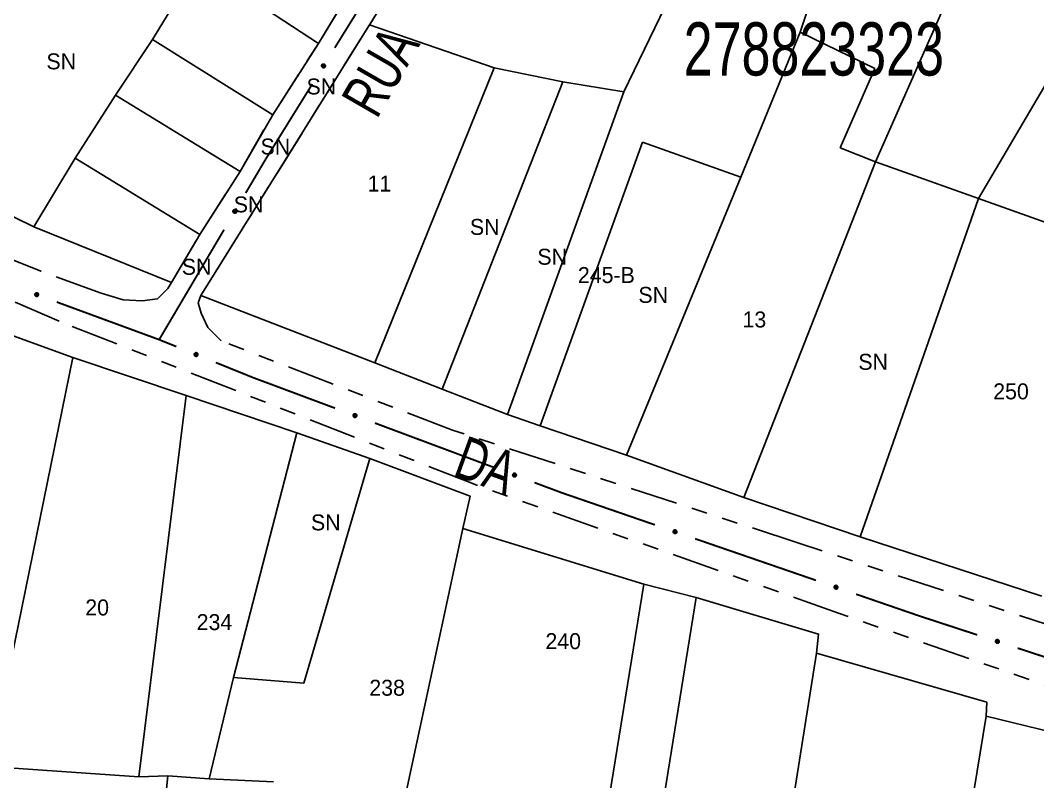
# Model space of a CAD drawing. Extents: x 205454 to 206599, y 4874260 to 4875179.
# Drawn here: x 205836.1 to 205931.7, y 4874608.8 to 4874680.3 of the extents above; entities that cross this region are included whole.
import ezdxf
from ezdxf.enums import TextEntityAlignment as Align

# ---------------------------------------------------------------- set-up
doc = ezdxf.new("R2010")
doc.units = 0
doc.header["$LTSCALE"] = 1.5
doc.header["$MEASUREMENT"] = 0
doc.linetypes.add('TRACO_25', pattern=[8, 3, -1, 1, -1, 1, -1])
for name, color, linetype in [('CD_MALHA_LOTES', 7, 'CONTINUOUS'), ('CD_TXT_QUADRA', 255, 'CONTINUOUS'), ('RU-QUADRA', 210, 'CONTINUOUS'), ('SV-EIXO-RUA-N-PAV', 6, 'CONTINUOUS'), ('SV-RUA-NAO-PAV', 7, 'CONTINUOUS'), ('SV-TXT-RUA-N-PAV', 7, 'CONTINUOUS'), ('Th_NmrPort', 7, 'CONTINUOUS')]:
    doc.layers.add(name, color=color, linetype=linetype)
doc.styles.add('ARIAL', font='ARIAL.SHX')

msp = doc.modelspace()

# ---------------------------------------------------------------- linework, layer by layer
at = {"layer": 'CD_MALHA_LOTES', "linetype": 'Continuous', "flags": 128}
for points in [[(205874.815702, 4874695.861015), (205864.071669, 4874678.158941)], [(205868.881271, 4874679.916927), (205878.749331, 4874695.628311)], [(205916.432801, 4874667.037766), (205927.880944, 4874692.974965)], [(205892.761381, 4874673.596598), (205899.08171, 4874686.624823)], [(205848.467239, 4874678.517076), (205852.764853, 4874685.577441)], [(205864.071669, 4874678.158941), (205852.764853, 4874685.577441)], [(205926.092172, 4874663.579473), (205939.001145, 4874685.55156)], [(205909.337338, 4874679.201418), (205910.172098, 4874681.646074)], [(205868.881271, 4874679.916927), (205853.020823, 4874654.486547)], [(205880.597729, 4874675.862377), (205868.881271, 4874679.916927)], [(205903.762331, 4874665.606749), (205909.337338, 4874679.201418)], [(205916.373176, 4874675.802751), (205909.337338, 4874679.201418)], [(205844.988219, 4874673.298545), (205848.467239, 4874678.517076)], [(205859.774055, 4874671.456711), (205848.467239, 4874678.517076)], [(205864.071669, 4874678.158941), (205859.774055, 4874671.456711)], [(205869.358277, 4874648.166219), (205880.597729, 4874675.862377)], [(205880.597729, 4874675.862377), (205887.03731, 4874674.55061)], [(205913.09376, 4874668.349533), (205916.373176, 4874675.802751)], [(205875.708418, 4874645.69175), (205887.03731, 4874674.55061)], [(205887.03731, 4874674.55061), (205892.761381, 4874673.596598)], [(205841.202226, 4874667.363746), (205844.988219, 4874673.298545)], [(205856.704332, 4874666.135856), (205844.988219, 4874673.298545)], [(205881.84987, 4874643.30672), (205892.761381, 4874673.596598)], [(205859.774055, 4874671.456711), (205856.704332, 4874666.135856)], [(205884.920596, 4874642.233457), (205894.52034, 4874668.886165)], [(205894.52034, 4874668.886165), (205903.762331, 4874665.606749)], [(205916.432801, 4874667.037766), (205913.09376, 4874668.349533)], [(205837.31391, 4874660.917326), (205841.202226, 4874667.363746)], [(205852.918339, 4874660.201057), (205841.202226, 4874667.363746)], [(205837.31391, 4874660.917326), (205826.262904, 4874666.340505)], [(205904.060459, 4874635.495748), (205916.432801, 4874667.037766)], [(205926.092172, 4874663.579473), (205916.432801, 4874667.037766)], [(205856.704332, 4874666.135856), (205852.918339, 4874660.201057)], [(205893.029697, 4874639.490673), (205903.762331, 4874665.606749)], [(205914.971971, 4874631.798952), (205926.092172, 4874663.579473)], [(205934.290711, 4874660.687625), (205926.092172, 4874663.579473)], [(205850.257912, 4874655.698796), (205837.31391, 4874660.917326)], [(205852.918339, 4874660.201057), (205850.257912, 4874655.698796)], [(205853.020823, 4874654.486547), (205869.358277, 4874648.166219)], [(205835.024484, 4874650.802379), (205840.980833, 4874648.667733)], [(205833.130846, 4874610.244113), (205840.980833, 4874648.667733)], [(205840.980833, 4874648.667733), (205851.654061, 4874645.087038)], [(205875.708418, 4874645.69175), (205869.358277, 4874648.166219)], [(205881.84987, 4874643.30672), (205875.708418, 4874645.69175)], [(205847.178191, 4874609.28008), (205851.654061, 4874645.087038)], [(205851.654061, 4874645.087038), (205862.051851, 4874641.575201)], [(205884.920596, 4874642.233457), (205881.84987, 4874643.30672)], [(205856.095501, 4874618.610547), (205862.051851, 4874641.575201)], [(205862.051851, 4874641.575201), (205868.903374, 4874639.165118)], [(205893.029697, 4874639.490673), (205884.920596, 4874642.233457)], [(205904.060459, 4874635.495748), (205893.029697, 4874639.490673)], [(205868.903374, 4874639.165118), (205862.706016, 4874618.05967)], [(205868.903374, 4874639.165118), (205878.337131, 4874635.618852)], [(205878.337131, 4874635.618852), (205877.648535, 4874632.589032)], [(205914.971971, 4874631.798952), (205904.060459, 4874635.495748)], [(205872.243062, 4874607.558592), (205877.648535, 4874632.589032)], [(205877.648535, 4874632.589032), (205894.65684, 4874627.355708)], [(205932.054746, 4874626.223945), (205914.971971, 4874631.798952)], [(205890.628557, 4874602.462986), (205894.65684, 4874627.355708)], [(205894.65684, 4874627.355708), (205899.580297, 4874626.116236)], [(205885.188654, 4874536.977569), (205899.580297, 4874626.116236)], [(205899.580297, 4874626.116236), (205911.079839, 4874622.673259)], [(205911.079839, 4874622.673259), (205910.87326, 4874620.882911)], [(205897.376792, 4874535.944676), (205910.87326, 4874620.882911)], [(205910.87326, 4874620.882911), (205926.883102, 4874616.269323)], [(205853.788707, 4874609.073501), (205856.095501, 4874618.610547)], [(205862.706016, 4874618.05967), (205856.095501, 4874618.610547)], [(205926.883102, 4874616.269323), (205926.814243, 4874614.960991)], [(205913.662072, 4874534.636345), (205926.814243, 4874614.960991)], [(205926.814243, 4874614.960991), (205939.174529, 4874611.965602)], [(205847.178191, 4874609.28008), (205833.130846, 4874610.244113)], [(205849.932573, 4874609.348939), (205847.178191, 4874609.28008)], [(205847.866787, 4874589.104236), (205849.932573, 4874609.348939)], [(205849.932573, 4874609.348939), (205853.788707, 4874609.073501)], [(205859.848346, 4874608.798063), (205853.788707, 4874609.073501)]]:
    msp.add_lwpolyline(points, dxfattribs=at)
at = {"layer": 'RU-QUADRA', "linetype": 'Continuous', "flags": 128}
for points in [[(205898.350251, 4874761.092646), (205906.791992, 4874755.925278), (205903.210647, 4874747.943996), (205899.015358, 4874740.065038), (205895.536338, 4874731.93027), (205892.773586, 4874724.97223), (205887.964352, 4874717.093272), (205885.66206, 4874713.460765), (205883.103956, 4874709.265476), (205878.294722, 4874701.693491), (205874.815702, 4874695.861015), (205864.071669, 4874678.158941), (205859.774055, 4874671.456711), (205856.704332, 4874666.135856), (205852.918339, 4874660.201057), (205850.257912, 4874655.698796), (205837.31391, 4874660.917326), (205826.262904, 4874666.340505)], [(205932.054746, 4874626.223945), (205914.971971, 4874631.798952), (205904.060459, 4874635.495748), (205893.029697, 4874639.490673), (205884.920596, 4874642.233457), (205881.84987, 4874643.30672), (205875.708418, 4874645.69175), (205869.358277, 4874648.166219), (205853.020823, 4874654.486547), (205868.881271, 4874679.916927), (205878.749331, 4874695.628311)], [(205958.386339, 4874607.76517), (205947.575392, 4874610.037535), (205939.174529, 4874611.965602), (205926.814243, 4874614.960991), (205926.883102, 4874616.269323), (205910.87326, 4874620.882911), (205911.079839, 4874622.673259), (205899.580297, 4874626.116236), (205894.65684, 4874627.355708), (205877.648535, 4874632.589032), (205878.337131, 4874635.618852), (205868.903374, 4874639.165118), (205862.051851, 4874641.575201), (205851.654061, 4874645.087038), (205840.980833, 4874648.667733), (205835.024484, 4874650.802379)]]:
    msp.add_lwpolyline(points, dxfattribs=at)
at = {"layer": 'SV-EIXO-RUA-N-PAV', "const_width": 0.18}
for points in [[(205865.608163, 4874677.743622), (205871.936518, 4874687.939304)], [(205859.088508, 4874667.239733), (205863.498712, 4874674.345061)], [(205858.764466, 4874666.691022), (205859.088508, 4874667.239733)], [(205857.238963, 4874664.107837), (205858.764466, 4874666.691022)], [(205849.10295, 4874650.330853), (205855.20496, 4874660.663591)], [(205839.4746, 4874653.867783), (205848.861303, 4874650.419621)], [(205848.861303, 4874650.419621), (205849.10295, 4874650.330853)], [(205849.10295, 4874650.330853), (205850.718836, 4874649.678593)], [(205854.42805, 4874648.181351), (205857.20996, 4874647.058419)], [(205857.20996, 4874647.058419), (205857.948031, 4874646.760493)], [(205857.948031, 4874646.760493), (205865.63508, 4874643.894136)], [(205869.383, 4874642.496606), (205880.626763, 4874638.304017)], [(205884.374684, 4874636.906487), (205886.248644, 4874636.207722)], [(205886.248644, 4874636.207722), (205886.959733, 4874635.942571)], [(205886.959733, 4874635.942571), (205895.697364, 4874632.934009)], [(205899.479445, 4874631.631754), (205910.825686, 4874627.72499)], [(205914.607766, 4874626.422735), (205920.280887, 4874624.469353)], [(205920.280887, 4874624.469353), (205920.519879, 4874624.387063)], [(205920.519879, 4874624.387063), (205925.982406, 4874622.600576)], [(205929.784252, 4874621.357205), (205941.189788, 4874617.627092)]]:
    msp.add_lwpolyline(points, dxfattribs=at)
at = {"layer": 'SV-EIXO-RUA-N-PAV'}
for points in [[(205864.384137, 4874675.980317), (205864.372318, 4874676.027776), (205864.371865, 4874676.070981), (205864.381859, 4874676.107126), (205864.399018, 4874676.136763), (205864.419988, 4874676.165105), (205864.447435, 4874676.189016), (205864.483776, 4874676.208807), (205864.5313, 4874676.220997), (205864.575591, 4874676.218553), (205864.61155, 4874676.210651), (205864.643484, 4874676.194537), (205864.670676, 4874676.173705), (205864.694571, 4874676.144373), (205864.714267, 4874676.107349), (205864.725369, 4874676.059265), (205864.725523, 4874676.016904), (205864.714938, 4874675.982198), (205864.698535, 4874675.950196), (205864.67678, 4874675.921517), (205864.649702, 4874675.898201), (205864.612389, 4874675.878437), (205864.564785, 4874675.868109), (205864.522537, 4874675.867473), (205864.487691, 4874675.877567), (205864.456549, 4874675.894425), (205864.427865, 4874675.915112), (205864.402681, 4874675.941702), (205864.384137, 4874675.980317)], [(205856.054114, 4874662.317972), (205856.041251, 4874662.365159), (205856.039845, 4874662.408344), (205856.04904, 4874662.4447), (205856.065542, 4874662.474708), (205856.085882, 4874662.503506), (205856.112794, 4874662.528017), (205856.14869, 4874662.548604), (205856.195935, 4874662.561839), (205856.240268, 4874662.560371), (205856.276393, 4874662.553264), (205856.308675, 4874662.537859), (205856.33632, 4874662.517631), (205856.360855, 4874662.488833), (205856.381363, 4874662.452253), (205856.393522, 4874662.404425), (205856.39461, 4874662.362078), (205856.384793, 4874662.327146), (205856.3691, 4874662.294791), (205856.347982, 4874662.265639), (205856.321425, 4874662.241732), (205856.284557, 4874662.22115), (205856.237192, 4874662.209774), (205856.194968, 4874662.208207), (205856.159908, 4874662.217531), (205856.128402, 4874662.233698), (205856.099269, 4874662.253748), (205856.073505, 4874662.279775), (205856.054114, 4874662.317972)], [(205837.500349, 4874654.710288), (205837.544441, 4874654.731452), (205837.586664, 4874654.740626), (205837.624082, 4874654.738141), (205837.656574, 4874654.727323), (205837.68857, 4874654.712513), (205837.717533, 4874654.690463), (205837.744258, 4874654.65887), (205837.765799, 4874654.614789), (205837.772354, 4874654.570918), (205837.771881, 4874654.534104), (205837.762552, 4874654.499573), (205837.747643, 4874654.468732), (205837.723745, 4874654.439404), (205837.691464, 4874654.412633), (205837.646614, 4874654.392045), (205837.605158, 4874654.383336), (205837.569029, 4874654.386689), (205837.534373, 4874654.396288), (205837.50189, 4874654.4118), (205837.473584, 4874654.433608), (205837.446688, 4874654.466158), (205837.426955, 4874654.510694), (205837.417796, 4874654.551942), (205837.420641, 4874654.588109), (205837.430859, 4874654.622015), (205837.445324, 4874654.654287), (205837.466277, 4874654.684324), (205837.500349, 4874654.710288)], [(205852.481412, 4874649.085831), (205852.52615, 4874649.105591), (205852.568642, 4874649.113426), (205852.605963, 4874649.10976), (205852.638097, 4874649.097921), (205852.669609, 4874649.082106), (205852.697861, 4874649.059153), (205852.723574, 4874649.026731), (205852.743711, 4874648.981991), (205852.748876, 4874648.937935), (205852.74724, 4874648.901153), (205852.736824, 4874648.866935), (205852.720948, 4874648.836581), (205852.696134, 4874648.808022), (205852.663024, 4874648.782285), (205852.617546, 4874648.763125), (205852.575836, 4874648.75573), (205852.53983, 4874648.760224), (205852.505495, 4874648.770913), (205852.473518, 4874648.787444), (205852.445915, 4874648.810136), (205852.420062, 4874648.84352), (205852.401746, 4874648.888657), (205852.393895, 4874648.930174), (205852.397882, 4874648.966233), (205852.409167, 4874648.999799), (205852.424644, 4874649.031597), (205852.446536, 4874649.060957), (205852.481412, 4874649.085831)], [(205867.412874, 4874643.348714), (205867.457069, 4874643.369664), (205867.499336, 4874643.378631), (205867.536741, 4874643.375964), (205867.569181, 4874643.364989), (205867.601104, 4874643.350023), (205867.629959, 4874643.327832), (205867.656531, 4874643.29611), (205867.677857, 4874643.251924), (205867.684198, 4874643.208022), (205867.683545, 4874643.17121), (205867.674048, 4874643.136725), (205867.65899, 4874643.105957), (205867.634949, 4874643.076746), (205867.602538, 4874643.050132), (205867.557588, 4874643.029763), (205867.516091, 4874643.021256), (205867.479978, 4874643.024785), (205867.44537, 4874643.034552), (205867.412962, 4874643.050223), (205867.384762, 4874643.072168), (205867.358026, 4874643.104849), (205867.338509, 4874643.14948), (205867.329551, 4874643.190772), (205867.332573, 4874643.226925), (205867.342956, 4874643.260781), (205867.357578, 4874643.292982), (205867.378676, 4874643.322917), (205867.412874, 4874643.348714)], [(205882.404558, 4874637.758595), (205882.448752, 4874637.779544), (205882.491019, 4874637.788512), (205882.528424, 4874637.785845), (205882.560864, 4874637.77487), (205882.592787, 4874637.759903), (205882.621643, 4874637.737713), (205882.648214, 4874637.70599), (205882.66954, 4874637.661805), (205882.675881, 4874637.617903), (205882.675228, 4874637.581091), (205882.665731, 4874637.546606), (205882.650673, 4874637.515838), (205882.626632, 4874637.486627), (205882.594221, 4874637.460013), (205882.549272, 4874637.439644), (205882.507774, 4874637.431136), (205882.471661, 4874637.434666), (205882.437053, 4874637.444433), (205882.404645, 4874637.460103), (205882.376446, 4874637.482049), (205882.349709, 4874637.51473), (205882.330192, 4874637.559361), (205882.321235, 4874637.600653), (205882.324256, 4874637.636806), (205882.334639, 4874637.670662), (205882.349261, 4874637.702862), (205882.370359, 4874637.732797), (205882.404558, 4874637.758595)], [(205897.48839, 4874632.433742), (205897.53204, 4874632.455803), (205897.574066, 4874632.465837), (205897.611527, 4874632.464118), (205897.644234, 4874632.453967), (205897.676526, 4874632.439813), (205897.705934, 4874632.41836), (205897.733299, 4874632.387319), (205897.755736, 4874632.343688), (205897.763186, 4874632.29996), (205897.763465, 4874632.263143), (205897.754844, 4874632.228429), (205897.740568, 4874632.19729), (205897.717274, 4874632.16748), (205897.685547, 4874632.140055), (205897.641127, 4874632.118555), (205897.599858, 4874632.109), (205897.563668, 4874632.111615), (205897.528823, 4874632.120503), (205897.49603, 4874632.135348), (205897.467284, 4874632.156573), (205897.439729, 4874632.188567), (205897.419089, 4874632.232691), (205897.409089, 4874632.273743), (205897.411195, 4874632.30996), (205897.420718, 4874632.344068), (205897.434521, 4874632.376628), (205897.454855, 4874632.407088), (205897.48839, 4874632.433742)], [(205912.616711, 4874627.224723), (205912.660362, 4874627.246784), (205912.702388, 4874627.256818), (205912.739849, 4874627.255098), (205912.772556, 4874627.244947), (205912.804847, 4874627.230793), (205912.834255, 4874627.20934), (205912.861621, 4874627.1783), (205912.884058, 4874627.134668), (205912.891508, 4874627.090941), (205912.891787, 4874627.054124), (205912.883165, 4874627.01941), (205912.86889, 4874626.988271), (205912.845596, 4874626.95846), (205912.813869, 4874626.931035), (205912.769449, 4874626.909536), (205912.72818, 4874626.899981), (205912.69199, 4874626.902595), (205912.657145, 4874626.911484), (205912.624351, 4874626.926329), (205912.595605, 4874626.947554), (205912.56805, 4874626.979548), (205912.547411, 4874627.023671), (205912.537411, 4874627.064723), (205912.539517, 4874627.100941), (205912.54904, 4874627.135049), (205912.562842, 4874627.167609), (205912.583177, 4874627.198068), (205912.616711, 4874627.224723)], [(205927.780984, 4874622.12818), (205927.824286, 4874622.150916), (205927.866152, 4874622.161601), (205927.903635, 4874622.160464), (205927.936496, 4874622.150821), (205927.969003, 4874622.137171), (205927.99874, 4874622.116177), (205928.026584, 4874622.085565), (205928.049697, 4874622.042287), (205928.057824, 4874621.99868), (205928.058675, 4874621.961873), (205928.050594, 4874621.927029), (205928.036803, 4874621.895672), (205928.013975, 4874621.865503), (205927.982678, 4874621.837589), (205927.938597, 4874621.815402), (205927.897482, 4874621.805207), (205927.861255, 4874621.80726), (205927.826276, 4874621.815606), (205927.793256, 4874621.82994), (205927.764184, 4874621.850716), (205927.736136, 4874621.882279), (205927.714814, 4874621.926076), (205927.704178, 4874621.966968), (205927.705721, 4874622.003214), (205927.714713, 4874622.037465), (205927.728008, 4874622.070236), (205927.747867, 4874622.101008), (205927.780984, 4874622.12818)]]:
    msp.add_lwpolyline(points, close=True, dxfattribs=at)
for points in [[(205864.371865, 4874676.070981), (205864.419988, 4874676.165105)], [(205864.371953, 4874676.052404), (205864.429881, 4874676.169019)], [(205864.372318, 4874676.027776), (205864.447435, 4874676.189016)], [(205864.37875, 4874676.00643), (205864.462063, 4874676.192406)], [(205864.384137, 4874675.980317), (205864.483776, 4874676.208807)], [(205864.39538, 4874675.960775), (205864.507278, 4874676.210916)], [(205864.402681, 4874675.941702), (205864.5313, 4874676.220997)], [(205864.417888, 4874675.932351), (205864.550654, 4874676.216113)], [(205864.427865, 4874675.915112), (205864.575591, 4874676.218553)], [(205864.443274, 4874675.908565), (205864.589432, 4874676.211316)], [(205864.456549, 4874675.894425), (205864.61155, 4874676.210651)], [(205864.473857, 4874675.887976), (205864.62881, 4874676.199722)], [(205864.487691, 4874675.877567), (205864.643484, 4874676.194537)], [(205864.507598, 4874675.875063), (205864.655915, 4874676.181292)], [(205864.522537, 4874675.867473), (205864.670676, 4874676.173705)], [(205864.545656, 4874675.869107), (205864.681021, 4874676.154467)], [(205864.564785, 4874675.868109), (205864.694571, 4874676.144373)], [(205864.589312, 4874675.877342), (205864.703249, 4874676.123005)], [(205864.612389, 4874675.878437), (205864.714267, 4874676.107349)], [(205864.631928, 4874675.894253), (205864.716121, 4874676.076471)], [(205864.649702, 4874675.898201), (205864.725369, 4874676.059265)], [(205864.66499, 4874675.913882), (205864.722478, 4874676.032375)], [(205864.67678, 4874675.921517), (205864.725523, 4874676.016904)], [(205856.039845, 4874662.408344), (205856.085882, 4874662.503506)], [(205856.040344, 4874662.389773), (205856.095686, 4874662.507637)], [(205856.041251, 4874662.365159), (205856.112794, 4874662.528017)], [(205856.048152, 4874662.34396), (205856.127345, 4874662.531728)], [(205856.054114, 4874662.317972), (205856.14869, 4874662.548604)], [(205856.065785, 4874662.298683), (205856.17214, 4874662.55123)], [(205856.073505, 4874662.279775), (205856.195935, 4874662.561839)], [(205856.088914, 4874662.270762), (205856.215391, 4874662.557382)], [(205856.099269, 4874662.253748), (205856.240268, 4874662.560371)], [(205856.114818, 4874662.247541), (205856.254266, 4874662.553441)], [(205856.128402, 4874662.233698), (205856.276393, 4874662.553264)], [(205856.145848, 4874662.227632), (205856.29389, 4874662.542719)], [(205856.159908, 4874662.217531), (205856.308675, 4874662.537859)], [(205856.179865, 4874662.215466), (205856.321394, 4874662.524891)], [(205856.194968, 4874662.208207), (205856.33632, 4874662.517631)], [(205856.218046, 4874662.21035), (205856.347086, 4874662.498626)], [(205856.237192, 4874662.209774), (205856.360855, 4874662.488833)], [(205856.26151, 4874662.219546), (205856.370002, 4874662.467662)], [(205856.284557, 4874662.22115), (205856.381363, 4874662.452253)], [(205856.303743, 4874662.237392), (205856.383897, 4874662.421423)], [(205856.321425, 4874662.241732), (205856.393522, 4874662.404425)], [(205856.336363, 4874662.257745), (205856.391224, 4874662.377478)], [(205856.347982, 4874662.265639), (205856.39461, 4874662.362078)], [(205837.524834, 4874654.72084), (205837.723808, 4874654.676822)], [(205837.544441, 4874654.731452), (205837.717533, 4874654.690463)], [(205837.568487, 4874654.736785), (205837.694401, 4874654.703614)], [(205837.586664, 4874654.740626), (205837.68857, 4874654.712513)], [(205837.417796, 4874654.551942), (205837.747643, 4874654.468732)], [(205837.420641, 4874654.588109), (205837.762552, 4874654.499573)], [(205837.422211, 4874654.568107), (205837.752092, 4874654.484722)], [(205837.424067, 4874654.52963), (205837.730893, 4874654.454714)], [(205837.426955, 4874654.510694), (205837.723745, 4874654.439404)], [(205837.42804, 4874654.603761), (205837.764665, 4874654.514992)], [(205837.430859, 4874654.622015), (205837.771881, 4874654.534104)], [(205837.440953, 4874654.488538), (205837.70457, 4874654.426588)], [(205837.442025, 4874654.637873), (205837.768063, 4874654.5559)], [(205837.445324, 4874654.654287), (205837.772354, 4874654.570918)], [(205837.446688, 4874654.466158), (205837.691464, 4874654.412633)], [(205837.460192, 4874654.667542), (205837.764926, 4874654.594848)], [(205837.466125, 4874654.450218), (205837.661597, 4874654.404578)], [(205837.466277, 4874654.684324), (205837.765799, 4874654.614789)], [(205837.473584, 4874654.433608), (205837.646614, 4874654.392045)], [(205837.483482, 4874654.695328), (205837.751072, 4874654.636279)], [(205837.49203, 4874654.421804), (205837.619695, 4874654.389444)], [(205837.500349, 4874654.710288), (205837.744258, 4874654.65887)], [(205837.50189, 4874654.4118), (205837.605158, 4874654.383336)], [(205852.405772, 4874648.981643), (205852.739423, 4874648.882279)], [(205852.409167, 4874648.999799), (205852.74724, 4874648.901153)], [(205852.420828, 4874649.015296), (205852.744112, 4874648.92306)], [(205852.424644, 4874649.031597), (205852.748876, 4874648.937935)], [(205852.439923, 4874649.044376), (205852.742208, 4874648.962087)], [(205852.446536, 4874649.060957), (205852.743711, 4874648.981991)], [(205852.46408, 4874649.071412), (205852.72967, 4874649.003936)], [(205852.481412, 4874649.085831), (205852.723574, 4874649.026731)], [(205852.506218, 4874649.095604), (205852.703702, 4874649.045319)], [(205852.52615, 4874649.105591), (205852.697861, 4874649.059153)], [(205852.550354, 4874649.110162), (205852.675156, 4874649.073028)], [(205852.568642, 4874649.113426), (205852.669609, 4874649.082106)], [(205852.393895, 4874648.930174), (205852.720948, 4874648.836581)], [(205852.397882, 4874648.966233), (205852.736824, 4874648.866935)], [(205852.398819, 4874648.946191), (205852.7259, 4874648.852422)], [(205852.399458, 4874648.907674), (205852.703763, 4874648.823099)], [(205852.401746, 4874648.888657), (205852.696134, 4874648.808022)], [(205852.415037, 4874648.86607), (205852.676564, 4874648.795819)], [(205852.420062, 4874648.84352), (205852.663024, 4874648.782285)], [(205852.438986, 4874648.826973), (205852.632917, 4874648.775178)], [(205852.445915, 4874648.810136), (205852.617546, 4874648.763125)], [(205852.463979, 4874648.797755), (205852.590558, 4874648.761375)], [(205852.473518, 4874648.787444), (205852.575836, 4874648.75573)], [(205867.342956, 4874643.260781), (205867.683545, 4874643.17121)], [(205867.354198, 4874643.276584), (205867.679833, 4874643.193025)], [(205867.357578, 4874643.292982), (205867.684198, 4874643.208022)], [(205867.372509, 4874643.306164), (205867.676886, 4874643.231988)], [(205867.378676, 4874643.322917), (205867.677857, 4874643.251924)], [(205867.395935, 4874643.333837), (205867.663234, 4874643.273486)], [(205867.412874, 4874643.348714), (205867.656531, 4874643.29611)], [(205867.437411, 4874643.359147), (205867.636168, 4874643.31416)], [(205867.457069, 4874643.369664), (205867.629959, 4874643.327832)], [(205867.481141, 4874643.37488), (205867.606892, 4874643.341096)], [(205867.499336, 4874643.378631), (205867.601104, 4874643.350023)], [(205867.329551, 4874643.190772), (205867.65899, 4874643.105957)], [(205867.332573, 4874643.226925), (205867.674048, 4874643.136725)], [(205867.334045, 4874643.206915), (205867.663516, 4874643.121926)], [(205867.335714, 4874643.168429), (205867.642171, 4874643.092021)], [(205867.338509, 4874643.14948), (205867.634949, 4874643.076746)], [(205867.340048, 4874643.242541), (205867.676236, 4874643.152134)], [(205867.3524, 4874643.127256), (205867.615712, 4874643.064023)], [(205867.358026, 4874643.104849), (205867.602538, 4874643.050132)], [(205867.377385, 4874643.088814), (205867.572632, 4874643.042223)], [(205867.384762, 4874643.072168), (205867.557588, 4874643.029763)], [(205867.403151, 4874643.060274), (205867.530657, 4874643.027293)], [(205867.412962, 4874643.050223), (205867.516091, 4874643.021256)], [(205882.321235, 4874637.600653), (205882.650673, 4874637.515838)], [(205882.324256, 4874637.636806), (205882.665731, 4874637.546606)], [(205882.325728, 4874637.616796), (205882.655199, 4874637.531806)], [(205882.327397, 4874637.57831), (205882.633854, 4874637.501902)], [(205882.330192, 4874637.559361), (205882.626632, 4874637.486627)], [(205882.331731, 4874637.652422), (205882.667919, 4874637.562014)], [(205882.334639, 4874637.670662), (205882.675228, 4874637.581091)], [(205882.344083, 4874637.537137), (205882.607395, 4874637.473904)], [(205882.345881, 4874637.686465), (205882.671517, 4874637.602906)], [(205882.349261, 4874637.702862), (205882.675881, 4874637.617903)], [(205882.349709, 4874637.51473), (205882.594221, 4874637.460013)], [(205882.364193, 4874637.716045), (205882.66857, 4874637.641868)], [(205882.370359, 4874637.732797), (205882.66954, 4874637.661805)], [(205882.387618, 4874637.743717), (205882.654917, 4874637.683366)], [(205882.404558, 4874637.758595), (205882.648214, 4874637.70599)], [(205882.429094, 4874637.769028), (205882.627852, 4874637.724041)], [(205882.448752, 4874637.779544), (205882.621643, 4874637.737713)], [(205882.472824, 4874637.78476), (205882.598575, 4874637.750977)], [(205882.491019, 4874637.788512), (205882.592787, 4874637.759903)], [(205882.369068, 4874637.498695), (205882.564315, 4874637.452104)], [(205882.376446, 4874637.482049), (205882.549272, 4874637.439644)], [(205882.394834, 4874637.470155), (205882.52234, 4874637.437173)], [(205882.404645, 4874637.460103), (205882.507774, 4874637.431136)], [(205897.409089, 4874632.273743), (205897.740568, 4874632.19729)], [(205897.411195, 4874632.30996), (205897.754844, 4874632.228429)], [(205897.413173, 4874632.289994), (205897.744689, 4874632.213368)], [(205897.415815, 4874632.251563), (205897.724108, 4874632.182933)], [(205897.418273, 4874632.32576), (205897.756641, 4874632.243888)], [(205897.419089, 4874632.232691), (205897.717274, 4874632.16748)], [(205897.420718, 4874632.344068), (205897.763465, 4874632.263143)], [(205897.431557, 4874632.360151), (205897.759202, 4874632.284857)], [(205897.433538, 4874632.210825), (205897.698365, 4874632.154275)], [(205897.434521, 4874632.376628), (205897.763186, 4874632.29996)], [(205897.439729, 4874632.188567), (205897.685547, 4874632.140055)], [(205897.449114, 4874632.390184), (205897.755271, 4874632.323733)], [(205897.454855, 4874632.407088), (205897.755736, 4874632.343688)], [(205897.459488, 4874632.173027), (205897.655851, 4874632.131392)], [(205897.467284, 4874632.156573), (205897.641127, 4874632.118555)], [(205897.471832, 4874632.418441), (205897.740573, 4874632.364872)], [(205897.485967, 4874632.145149), (205897.614267, 4874632.115404)], [(205897.48839, 4874632.433742), (205897.733299, 4874632.387319)], [(205897.49603, 4874632.135348), (205897.599858, 4874632.109)], [(205897.512655, 4874632.444793), (205897.712487, 4874632.404849)], [(205897.53204, 4874632.455803), (205897.705934, 4874632.41836)], [(205897.555973, 4874632.461626), (205897.682538, 4874632.431035)], [(205897.574066, 4874632.465837), (205897.676526, 4874632.439813)], [(205912.537411, 4874627.064723), (205912.86889, 4874626.988271)], [(205912.539517, 4874627.100941), (205912.883165, 4874627.01941)], [(205912.541495, 4874627.080975), (205912.873011, 4874627.004348)], [(205912.544137, 4874627.042544), (205912.852429, 4874626.973913)], [(205912.546594, 4874627.116741), (205912.884963, 4874627.034869)], [(205912.547411, 4874627.023671), (205912.845596, 4874626.95846)], [(205912.54904, 4874627.135049), (205912.891787, 4874627.054124)], [(205912.559879, 4874627.151132), (205912.887524, 4874627.075838)], [(205912.561859, 4874627.001806), (205912.826687, 4874626.945255)], [(205912.562842, 4874627.167609), (205912.891508, 4874627.090941)], [(205912.577436, 4874627.181165), (205912.883592, 4874627.114713)], [(205912.583177, 4874627.198068), (205912.884058, 4874627.134668)], [(205912.600154, 4874627.209421), (205912.868895, 4874627.155853)], [(205912.616711, 4874627.224723), (205912.861621, 4874627.1783)], [(205912.640976, 4874627.235773), (205912.840808, 4874627.19583)], [(205912.660362, 4874627.246784), (205912.834255, 4874627.20934)], [(205912.684294, 4874627.252607), (205912.81086, 4874627.222016)], [(205912.702388, 4874627.256818), (205912.804847, 4874627.230793)], [(205912.56805, 4874626.979548), (205912.813869, 4874626.931035)], [(205912.587809, 4874626.964008), (205912.784172, 4874626.922372)], [(205912.595605, 4874626.947554), (205912.769449, 4874626.909536)], [(205912.614289, 4874626.936129), (205912.742589, 4874626.906384)], [(205912.624351, 4874626.926329), (205912.72818, 4874626.899981)], [(205927.704178, 4874621.966968), (205928.036803, 4874621.895672)], [(205927.705721, 4874622.003214), (205928.050594, 4874621.927029)], [(205927.708009, 4874621.983281), (205928.040674, 4874621.911812)], [(205927.711247, 4874621.944895), (205928.020568, 4874621.881061)], [(205927.712552, 4874622.019122), (205928.052151, 4874621.942514)], [(205927.714713, 4874622.037465), (205928.058675, 4874621.961873)], [(205927.714814, 4874621.926076), (205928.013975, 4874621.865503)], [(205927.725301, 4874622.053715), (205928.054076, 4874621.983518)], [(205927.728008, 4874622.070236), (205928.057824, 4874621.99868)], [(205927.7296, 4874621.904438), (205927.995274, 4874621.852006)], [(205927.736136, 4874621.882279), (205927.982678, 4874621.837589)], [(205927.742389, 4874622.084017), (205928.049541, 4874622.022328)], [(205927.747867, 4874622.101008), (205928.049697, 4874622.042287)], [(205927.756134, 4874621.867047), (205927.95312, 4874621.828466)], [(205927.764184, 4874621.850716), (205927.938597, 4874621.815402)], [(205927.764666, 4874622.112623), (205928.034206, 4874622.063234)], [(205927.780984, 4874622.12818), (205928.026584, 4874622.085565)], [(205927.783043, 4874621.839583), (205927.911789, 4874621.811834)], [(205927.793256, 4874621.82994), (205927.897482, 4874621.805207)], [(205927.805074, 4874622.139606), (205928.005502, 4874622.10277)], [(205927.824286, 4874622.150916), (205927.99874, 4874622.116177)], [(205927.848126, 4874622.15711), (205927.975151, 4874622.128488)], [(205927.866152, 4874622.161601), (205927.969003, 4874622.137171)]]:
    msp.add_lwpolyline(points, dxfattribs=at)
at = {"layer": 'SV-RUA-NAO-PAV', "linetype": 'TRACO_25'}
for points in [[(205843.650583, 4874654.696032, 8.741849), (205845.709863, 4874654.069295, 8.741849), (205847.500542, 4874653.979761, 8.741849), (205848.933084, 4874654.158829, 8.741849), (205849.917958, 4874655.143702, 8.741849), (205850.257912, 4874655.698796, 8.741849), (205852.918339, 4874660.201057, 8.741849), (205856.704332, 4874666.135856, 8.741849), (205859.774055, 4874671.456711, 8.741849), (205864.071669, 4874678.158941, 8.741849), (205874.815702, 4874695.861015, 8.741849), (205878.294722, 4874701.693491, 8.741849), (205883.103956, 4874709.265476, 8.741849), (205885.66206, 4874713.460765, 8.741849), (205887.964352, 4874717.093272, 8.741849), (205892.773586, 4874724.97223, 8.741849), (205895.536338, 4874731.93027, 8.741849), (205899.015358, 4874740.065038, 8.741849), (205903.210647, 4874747.943996, 8.741849), (205906.791992, 4874755.925278, 8.741849), (205906.772003, 4874756.764712, 8.741849)], [(205909.915186, 4874706.311301, 8.559191), (205927.071062, 4874695.025518, 8.399364), (205953.748131, 4874676.703647, 8.323256), (205955.016269, 4874678.47904, 8.26237), (205963.428252, 4874673.364216, 7.782891), (205976.109632, 4874664.82542, 7.356688), (205982.534865, 4874661.274633, 6.839155), (205989.044641, 4874658.653815, 6.565167), (205996.283344, 4874655.948162, 6.055245), (205996.907097, 4874655.737097, 6.055245), (205996.822554, 4874654.384417, 6.055245), (205996.484384, 4874652.355396, 6.055245), (205992.764512, 4874640.265813, 6.055245), (205987.269247, 4874619.933333, 6.755436), (205983.887546, 4874609.280973, 6.405341), (205961.658602, 4874613.952684, 7.546957), (205945.63886, 4874619.28619, 7.66873), (205909.136689, 4874631.246901, 7.912274), (205876.656676, 4874641.834008, 8.132987), (205854.931858, 4874650.219336, 8.132987)], [(205878.749331, 4874695.628311, 8.741849), (205868.881271, 4874679.916927, 8.741849), (205853.020823, 4874654.486547, 8.741849), (205852.783043, 4874653.800693, 8.741849), (205853.051645, 4874652.81582, 8.741849), (205853.678383, 4874651.472811, 8.741849), (205854.931858, 4874650.219336, 8.741849)], [(205843.650583, 4874654.696032, 8.132987), (205837.973898, 4874656.771888, 8.26237), (205832.988975, 4874658.753582, 8.323256), (205825.762683, 4874661.975605, 8.384143), (205820.039395, 4874664.757759, 8.483083), (205804.697804, 4874672.309319, 8.513526), (205799.468226, 4874675.706402, 8.620077), (205796.756142, 4874677.69051, 8.620077)], [(205870.506833, 4874585.605407, 7.995993), (205863.892303, 4874531.337896, 7.097921), (205879.604986, 4874529.283209, 7.037035), (205901.004129, 4874526.934745, 7.037035), (205943.146053, 4874524.317379, 6.626053), (205969.506561, 4874522.122155, 5.872586), (205970.965373, 4874530.145619, 5.872586), (205973.700645, 4874545.371964, 6.093298), (205981.576183, 4874588.286602, 6.215071), (205983.729974, 4874603.906775, 6.587999), (205969.525156, 4874606.737816, 7.227304), (205954.969328, 4874610.496189, 7.409963), (205947.861491, 4874612.508042, 7.516514), (205912.958899, 4874624.631621, 7.790502), (205878.639458, 4874636.776658, 8.110155), (205839.715439, 4874652.054186, 8.285203), (205831.193473, 4874655.744065, 8.308035), (205824.214492, 4874658.687692, 8.368921), (205818.710701, 4874661.540944, 8.376532), (205802.631062, 4874669.447675, 8.376532), (205797.637435, 4874672.513895, 8.521136), (205796.756061, 4874673.157881, 8.597244)]]:
    msp.add_polyline3d(points, dxfattribs=at)

# ---------------------------------------------------------------- texts
at = {"layer": 'CD_TXT_QUADRA', "style": 'ARIAL', "width": 0.7}
msp.add_text('278823323', height=5, dxfattribs=at).set_placement((205898.39731, 4874675.139138))
at = {"layer": 'SV-TXT-RUA-N-PAV', "style": 'ARIAL', "width": 0.7}
for s, rotation, p in [('RUA', 60, (205869.561166, 4874670.969664)), ('DA', 340, (205876.598298, 4874637.608061))]:
    msp.add_text(s, height=4, rotation=rotation, dxfattribs=at).set_placement(p)
at = {"layer": 'Th_NmrPort', "color": 1}
for s, p in [('SN', (205838.509417, 4874676.470996)), ('SN', (205862.954901, 4874674.112301)), ('SN', (205858.6297, 4874668.468212)), ('11', (205868.691357, 4874664.994503)), ('SN', (205856.114164, 4874663.036822)), ('SN', (205878.307797, 4874660.919037)), ('SN', (205884.652161, 4874658.119079)), ('SN', (205851.227924, 4874657.173333)), ('245-B', (205888.458199, 4874656.400223)), ('SN', (205894.145827, 4874654.534715)), ('13', (205903.927902, 4874652.225859)), ('SN', (205914.812055, 4874648.249294)), ('250', (205927.489595, 4874645.475647)), ('SN', (205863.369777, 4874633.165253)), ('20', (205842.16104, 4874625.177547)), ('234', (205852.62769, 4874623.800356)), ('240', (205885.404828, 4874622.010009)), ('238', (205868.854545, 4874617.636784))]:
    msp.add_text(s, height=1.5, dxfattribs=at).set_placement(p, align=Align.MIDDLE_LEFT)

doc.saveas('drawing.dxf')
